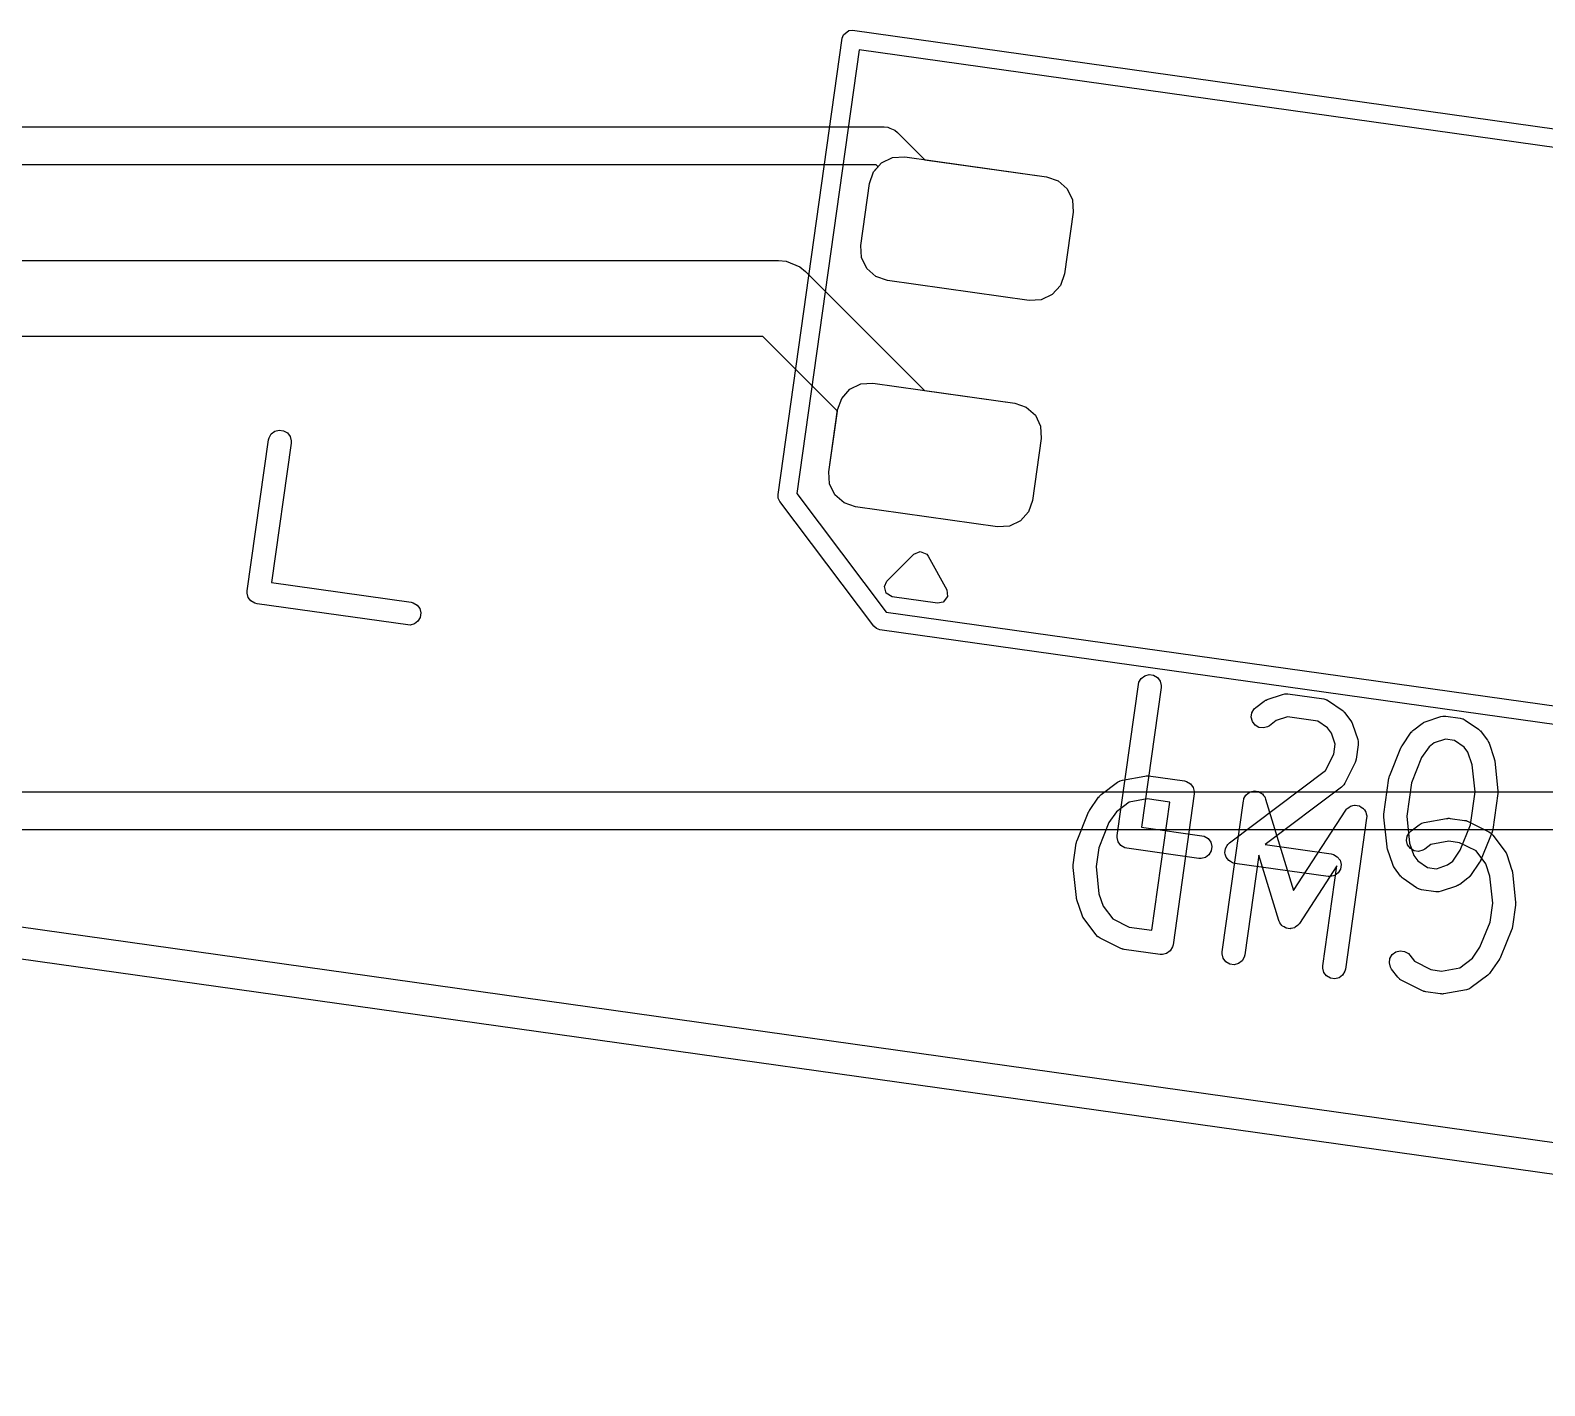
# Model space of a CAD drawing. Header units: millimetres. Extents: x 14 to 286, y -133 to -45.
# Drawn here: x 84.28 to 94.22, y -127.73 to -118.84 of the extents above; entities that cross this region are included whole.
import ezdxf

# ---------------------------------------------------------------- set-up
doc = ezdxf.new("R2010")
doc.units = ezdxf.units.MM
for name, color, linetype, true_color in [('B.Silkscreen', 31, 'CONTINUOUS', 0xe8b2a7), ('F.Cu', 13, 'CONTINUOUS', 0xc83434), ('F.Mask', 201, 'CONTINUOUS', 0xd864ff), ('F.Paste', 253, 'CONTINUOUS', 0xb4a09a), ('F.Silkscreen', 41, 'CONTINUOUS', 0xf2eda1), ('User.Drawings', 9, 'CONTINUOUS', 0xc2c2c2)]:
    doc.layers.add(name, color=color, linetype=linetype, true_color=true_color)

msp = doc.modelspace()

# ---------------------------------------------------------------- linework, layer by layer
at = {"layer": 'B.Silkscreen', "linetype": 'CONTINUOUS'}
for p, q in [((91.431758, -123.760751), (91.445887, -123.756683)), ((91.445887, -123.756683), (91.593981, -123.729409)), ((91.593981, -123.729409), (91.601395, -123.728785)), ((91.601395, -123.728785), (91.603313, -123.728289)), ((91.603313, -123.728289), (91.605975, -123.728399)), ((91.605975, -123.728399), (91.608632, -123.728176)), ((91.608632, -123.728176), (91.61057, -123.72859)), ((91.61057, -123.72859), (91.618003, -123.728899)), ((91.618003, -123.728899), (91.853781, -123.762035)), ((91.297908, -123.859756), (91.299631, -123.857717)), ((91.299631, -123.857717), (91.301295, -123.856638)), ((91.301295, -123.856638), (91.306769, -123.851601)), ((91.306769, -123.851601), (91.414335, -123.770545)), ((91.414335, -123.770545), (91.426888, -123.76289)), ((91.426888, -123.76289), (91.429497, -123.762215)), ((91.429497, -123.762215), (91.431758, -123.760751)), ((91.917613, -123.846743), (91.77844, -124.837011)), ((91.853781, -123.762035), (91.86807, -123.765498)), ((91.86807, -123.765498), (91.893284, -123.780351)), ((91.893284, -123.780351), (91.910895, -123.803721)), ((91.910895, -123.803721), (91.918223, -123.832053)), ((91.918223, -123.832053), (91.917613, -123.846743)), ((92.250698, -123.866636), (92.256805, -123.855143)), ((92.256805, -123.855143), (92.258096, -123.854078)), ((92.258096, -123.854078), (92.258945, -123.852637)), ((92.258945, -123.852637), (92.269338, -123.844804)), ((92.269338, -123.844804), (92.27938, -123.836522)), ((92.27938, -123.836522), (92.280979, -123.836032)), ((92.280979, -123.836032), (92.282315, -123.835026)), ((92.282315, -123.835026), (92.294915, -123.831766)), ((92.294915, -123.831766), (92.307363, -123.827957)), ((92.307363, -123.827957), (92.309027, -123.828116)), ((92.309027, -123.828116), (92.310647, -123.827698)), ((92.310647, -123.827698), (92.323543, -123.82951)), ((92.323543, -123.82951), (92.336493, -123.830754)), ((92.336493, -123.830754), (92.337968, -123.831538)), ((92.337968, -123.831538), (92.339626, -123.831771)), ((92.339626, -123.831771), (92.35084, -123.838377)), ((92.35084, -123.838377), (92.362334, -123.844484)), ((92.362334, -123.844484), (92.363398, -123.845775)), ((92.363398, -123.845775), (92.36484, -123.846624)), ((92.36484, -123.846624), (92.372672, -123.857017)), ((92.372672, -123.857017), (92.380955, -123.867059)), ((91.225781, -123.963779), (91.2288, -123.958021)), ((91.2288, -123.958021), (91.229178, -123.957635)), ((91.229178, -123.957635), (91.229734, -123.956632)), ((91.229734, -123.956632), (91.290144, -123.868949)), ((91.290144, -123.868949), (91.294946, -123.863263)), ((91.294946, -123.863263), (91.295951, -123.861558)), ((91.295951, -123.861558), (91.297908, -123.859756)), ((91.490466, -123.900996), (91.40676, -123.964072)), ((91.609178, -123.879132), (91.490466, -123.900996)), ((91.758635, -123.900137), (91.609178, -123.879132)), ((91.640337, -124.741865), (91.758635, -123.900137)), ((92.101456, -124.882408), (92.240629, -123.89214)), ((92.240629, -123.89214), (92.242905, -123.882745)), ((92.242905, -123.882745), (92.243075, -123.880984)), ((92.243075, -123.880984), (92.243548, -123.880092)), ((92.243548, -123.880092), (92.244092, -123.877851)), ((92.244092, -123.877851), (92.250698, -123.866636)), ((92.380955, -123.867059), (92.381842, -123.869186)), ((92.381842, -123.869186), (92.382451, -123.869994)), ((92.382451, -123.869994), (92.382894, -123.871709)), ((92.382894, -123.871709), (92.386615, -123.880629)), ((92.386615, -123.880629), (92.570261, -124.480676)), ((92.570261, -124.480676), (92.91219, -123.954494)), ((92.91219, -123.954494), (92.918224, -123.946945)), ((92.918224, -123.946945), (92.919124, -123.945419)), ((92.919124, -123.945419), (92.919931, -123.94481)), ((92.919931, -123.94481), (92.921371, -123.94301)), ((92.921371, -123.94301), (92.932096, -123.935643)), ((92.932096, -123.935643), (92.942494, -123.927808)), ((92.942494, -123.927808), (92.944114, -123.927388)), ((92.944114, -123.927388), (92.945493, -123.926442)), ((92.945493, -123.926442), (92.958209, -123.923743)), ((92.958209, -123.923743), (92.970826, -123.92048)), ((92.970826, -123.92048), (92.972486, -123.920713)), ((92.972486, -123.920713), (92.974118, -123.920367)), ((92.974118, -123.920367), (92.986887, -123.922737)), ((92.986887, -123.922737), (92.999805, -123.924553)), ((92.999805, -123.924553), (93.001248, -123.925403)), ((93.001248, -123.925403), (93.00289, -123.925708)), ((93.00289, -123.925708), (93.013795, -123.932794)), ((93.013795, -123.932794), (93.025019, -123.939406)), ((93.025019, -123.939406), (93.026025, -123.940741)), ((93.026025, -123.940741), (93.027428, -123.941653)), ((93.027428, -123.941653), (93.034794, -123.952378)), ((93.034794, -123.952378), (93.04263, -123.962776)), ((91.148309, -124.153038), (91.221974, -123.971044)), ((91.221974, -123.971044), (91.222505, -123.970029)), ((91.222505, -123.970029), (91.222619, -123.969499)), ((91.222619, -123.969499), (91.225781, -123.963779)), ((91.357927, -124.034953), (91.290814, -124.20076)), ((91.40676, -123.964072), (91.357927, -124.034953)), ((93.049348, -124.005798), (92.910175, -124.996066)), ((93.04263, -123.962776), (93.043049, -123.964396)), ((93.043049, -123.964396), (93.043996, -123.965775)), ((93.043996, -123.965775), (93.046697, -123.978501)), ((93.046697, -123.978501), (93.049958, -123.991108)), ((93.049749, -123.996139), (93.049348, -124.005798)), ((93.050072, -123.9944), (93.049749, -123.996139)), ((93.049958, -123.991108), (93.049862, -123.993412)), ((93.049862, -123.993412), (93.050072, -123.9944)), ((93.341088, -124.089419), (93.394871, -124.048891)), ((93.394871, -124.048891), (93.407424, -124.041236)), ((93.407424, -124.041236), (93.410033, -124.040561)), ((93.410033, -124.040561), (93.412294, -124.039097)), ((93.412294, -124.039097), (93.426423, -124.035029)), ((93.426423, -124.035029), (93.574517, -124.007755)), ((93.574517, -124.007755), (93.581931, -124.007131)), ((93.581931, -124.007131), (93.583849, -124.006635)), ((93.583849, -124.006635), (93.586511, -124.006745)), ((93.586511, -124.006745), (93.589168, -124.006522)), ((93.589168, -124.006522), (93.591106, -124.006936)), ((93.591106, -124.006936), (93.598539, -124.007245)), ((93.598539, -124.007245), (93.69285, -124.0205)), ((93.69285, -124.0205), (93.700079, -124.022252)), ((93.700079, -124.022252), (93.702057, -124.022388)), ((93.702057, -124.022388), (93.704549, -124.023335)), ((93.704549, -124.023335), (93.707139, -124.023963)), ((93.707139, -124.023963), (93.708846, -124.024968)), ((93.708846, -124.024968), (93.7158, -124.027612)), ((93.7158, -124.027612), (93.85064, -124.094649)), ((91.145718, -124.161832), (91.147023, -124.156451)), ((91.147023, -124.156451), (91.147584, -124.155497)), ((91.147584, -124.155497), (91.148309, -124.153038)), ((93.311345, -124.153568), (93.315417, -124.12459)), ((93.318671, -124.1819), (93.311345, -124.153568)), ((93.315417, -124.12459), (93.33027, -124.099376)), ((93.33027, -124.099376), (93.341088, -124.089419)), ((93.85064, -124.094649), (93.863101, -124.102453)), ((93.863101, -124.102453), (93.864872, -124.104485)), ((93.864872, -124.104485), (93.867193, -124.105853)), ((93.867193, -124.105853), (93.87715, -124.116671)), ((93.87715, -124.116671), (93.958206, -124.224237)), ((91.123678, -124.312207), (91.14356, -124.17074)), ((91.14356, -124.17074), (91.144163, -124.168247)), ((91.144155, -124.167142), (91.145718, -124.161832)), ((91.144163, -124.168247), (91.144155, -124.167142)), ((91.290814, -124.20076), (91.273502, -124.32394)), ((92.342119, -124.247792), (92.249996, -124.903284)), ((92.473863, -124.678252), (92.342119, -124.247792)), ((93.336283, -124.205271), (93.318671, -124.1819)), ((93.361497, -124.220124), (93.336283, -124.205271)), ((93.390475, -124.224196), (93.361497, -124.220124)), ((93.418807, -124.21687), (93.390475, -124.224196)), ((93.43136, -124.209215), (93.418807, -124.21687)), ((93.471002, -124.179342), (93.43136, -124.209215)), ((93.589714, -124.157478), (93.471002, -124.179342)), ((93.659922, -124.167346), (93.589714, -124.157478)), ((93.768008, -124.221082), (93.659922, -124.167346)), ((93.831086, -124.304789), (93.768008, -124.221082)), ((93.958206, -124.224237), (93.96208, -124.230589)), ((93.96208, -124.230589), (93.963381, -124.232083)), ((93.963381, -124.232083), (93.964472, -124.234513)), ((93.964472, -124.234513), (93.965861, -124.23679)), ((93.965861, -124.23679), (93.966357, -124.238708)), ((93.966357, -124.238708), (93.969405, -124.245494)), ((93.969405, -124.245494), (94.003306, -124.346432)), ((91.123068, -124.326897), (91.123297, -124.321361)), ((91.123345, -124.327969), (91.123068, -124.326897)), ((91.123258, -124.31583), (91.123571, -124.314768)), ((91.123297, -124.321361), (91.123258, -124.31583)), ((91.123364, -124.330532), (91.123345, -124.327969)), ((91.144011, -124.525782), (91.123364, -124.330532)), ((91.123571, -124.314768), (91.123678, -124.312207)), ((91.273502, -124.32394), (91.292313, -124.501822)), ((92.853758, -124.319698), (92.608467, -124.69717)), ((92.761635, -124.97519), (92.853758, -124.319698)), ((93.85849, -124.386385), (93.831086, -124.304789)), ((94.003306, -124.346432), (94.003563, -124.34755)), ((94.003563, -124.34755), (94.003821, -124.348025)), ((94.003821, -124.348025), (94.005134, -124.354391)), ((94.005134, -124.354391), (94.006599, -124.360762)), ((93.877301, -124.564265), (93.85849, -124.386385)), ((94.006599, -124.360762), (94.006561, -124.361303)), ((94.006561, -124.361303), (94.006793, -124.362424)), ((94.006793, -124.362424), (94.02744, -124.557674)), ((91.144242, -124.526902), (91.144011, -124.525782)), ((91.144205, -124.527444), (91.144242, -124.526902)), ((91.145666, -124.533805), (91.144205, -124.527444)), ((91.146983, -124.540182), (91.145666, -124.533805)), ((91.147241, -124.540657), (91.146983, -124.540182)), ((91.147498, -124.541773), (91.147241, -124.540657)), ((91.181399, -124.642713), (91.147498, -124.541773)), ((91.292313, -124.501822), (91.319717, -124.583416)), ((91.184446, -124.649498), (91.181399, -124.642713)), ((91.184943, -124.651417), (91.184446, -124.649498)), ((91.186331, -124.653693), (91.184943, -124.651417)), ((91.187423, -124.656124), (91.186331, -124.653693)), ((91.319717, -124.583416), (91.382794, -124.667123)), ((93.859988, -124.687447), (93.877301, -124.564265)), ((94.027126, -124.575999), (94.007244, -124.717466)), ((94.027232, -124.573439), (94.027126, -124.575999)), ((94.027546, -124.572377), (94.027232, -124.573439)), ((94.02744, -124.557674), (94.027458, -124.560239)), ((94.027458, -124.560239), (94.027735, -124.561309)), ((94.027735, -124.561309), (94.027506, -124.566832)), ((94.027506, -124.566832), (94.027546, -124.572377)), ((91.188723, -124.657617), (91.187423, -124.656124)), ((91.192598, -124.66397), (91.188723, -124.657617)), ((91.273654, -124.771535), (91.192598, -124.66397)), ((91.382794, -124.667123), (91.490881, -124.72086)), ((91.490881, -124.72086), (91.640337, -124.741865)), ((92.47626, -124.683998), (92.473863, -124.678252)), ((92.476661, -124.685888), (92.47626, -124.683998)), ((92.477646, -124.687322), (92.476661, -124.685888)), ((92.479523, -124.691822), (92.477646, -124.687322)), ((92.486777, -124.700617), (92.479523, -124.691822)), ((92.493229, -124.71001), (92.486777, -124.700617)), ((92.496022, -124.711825), (92.493229, -124.71001)), ((92.498143, -124.714396), (92.496022, -124.711825)), ((92.508207, -124.719743), (92.498143, -124.714396)), ((92.517767, -124.725956), (92.508207, -124.719743)), ((92.521043, -124.726564), (92.517767, -124.725956)), ((92.523985, -124.728127), (92.521043, -124.726564)), ((92.535326, -124.729215), (92.523985, -124.728127)), ((92.546539, -124.731297), (92.535326, -124.729215)), ((92.549799, -124.730604), (92.546539, -124.731297)), ((92.553115, -124.730923), (92.549799, -124.730604)), ((92.56401, -124.727588), (92.553115, -124.730923)), ((92.575164, -124.725221), (92.56401, -124.727588)), ((92.57791, -124.723334), (92.575164, -124.725221)), ((92.581098, -124.722359), (92.57791, -124.723334)), ((92.589892, -124.715104), (92.581098, -124.722359)), ((92.599286, -124.708653), (92.589892, -124.715104)), ((92.602329, -124.704845), (92.599286, -124.708653)), ((92.603673, -124.703738), (92.602329, -124.704845)), ((92.604578, -124.702032), (92.603673, -124.703738)), ((92.608467, -124.69717), (92.604578, -124.702032)), ((93.792875, -124.853254), (93.859988, -124.687447)), ((94.002495, -124.735168), (93.92883, -124.917163)), ((94.003219, -124.732708), (94.002495, -124.735168)), ((94.003781, -124.731755), (94.003219, -124.732708)), ((94.005085, -124.726373), (94.003781, -124.731755)), ((94.006649, -124.721064), (94.005085, -124.726373)), ((94.007244, -124.717466), (94.00664, -124.719958)), ((94.00664, -124.719958), (94.006649, -124.721064)), ((91.283611, -124.782354), (91.273654, -124.771535)), ((91.285933, -124.783721), (91.283611, -124.782354)), ((91.287703, -124.785753), (91.285933, -124.783721)), ((91.300163, -124.793557), (91.287703, -124.785753)), ((91.435003, -124.860595), (91.300163, -124.793557)), ((91.774977, -124.8513), (91.760124, -124.876514)), ((91.77844, -124.837011), (91.774977, -124.8513)), ((91.441956, -124.863237), (91.435003, -124.860595)), ((91.443665, -124.864244), (91.441956, -124.863237)), ((91.44626, -124.864872), (91.443665, -124.864244)), ((91.448747, -124.865818), (91.44626, -124.864872)), ((91.450719, -124.865953), (91.448747, -124.865818)), ((91.457954, -124.867707), (91.450719, -124.865953)), ((91.693732, -124.900843), (91.457954, -124.867707)), ((91.708411, -124.901451), (91.693732, -124.900843)), ((91.708422, -124.901453), (91.708411, -124.901451)), ((91.736754, -124.894125), (91.708422, -124.901453)), ((91.760124, -124.876514), (91.736754, -124.894125)), ((92.100846, -124.897098), (92.101456, -124.882408)), ((92.108174, -124.92543), (92.100846, -124.897098)), ((92.125785, -124.9488), (92.108174, -124.92543)), ((92.150999, -124.963653), (92.125785, -124.9488)), ((92.23168, -124.942787), (92.20831, -124.960398)), ((92.246533, -124.917573), (92.23168, -124.942787)), ((92.249996, -124.903284), (92.246533, -124.917573)), ((93.198681, -124.955214), (93.202753, -124.926236)), ((93.202753, -124.926236), (93.217606, -124.901022)), ((93.217606, -124.901022), (93.240977, -124.88341)), ((93.240977, -124.88341), (93.269309, -124.876084)), ((93.269309, -124.876084), (93.298287, -124.880156)), ((93.298287, -124.880156), (93.323501, -124.895009)), ((93.323501, -124.895009), (93.333458, -124.905827)), ((93.333458, -124.905827), (93.363331, -124.94547)), ((93.363331, -124.94547), (93.471417, -124.999206)), ((93.660337, -124.98721), (93.744041, -124.924135)), ((93.744041, -124.924135), (93.792875, -124.853254)), ((93.92107, -124.931574), (93.86066, -125.019258)), ((93.921625, -124.93057), (93.92107, -124.931574)), ((93.922004, -124.930185), (93.921625, -124.93057)), ((93.925026, -124.924418), (93.922004, -124.930185)), ((93.928185, -124.918707), (93.925026, -124.924418)), ((93.928298, -124.918177), (93.928185, -124.918707)), ((93.92883, -124.917163), (93.928298, -124.918177)), ((92.179978, -124.967726), (92.150999, -124.963653)), ((92.20831, -124.960398), (92.179978, -124.967726)), ((92.761025, -124.98988), (92.761635, -124.97519)), ((92.768353, -125.018212), (92.761025, -124.98988)), ((92.785964, -125.041582), (92.768353, -125.018212)), ((92.811178, -125.056435), (92.785964, -125.041582)), ((92.891859, -125.035569), (92.868489, -125.05318)), ((92.906712, -125.010355), (92.891859, -125.035569)), ((92.910175, -124.996066), (92.906712, -125.010355)), ((93.206007, -124.983546), (93.198681, -124.955214)), ((93.213662, -124.996099), (93.206007, -124.983546)), ((93.25419, -125.049882), (93.213662, -124.996099)), ((93.264146, -125.0607), (93.25419, -125.049882)), ((93.471417, -124.999206), (93.541623, -125.009073)), ((93.541623, -125.009073), (93.660337, -124.98721)), ((93.844035, -125.036605), (93.736469, -125.117662)), ((93.84951, -125.031565), (93.844035, -125.036605)), ((93.851172, -125.030489), (93.84951, -125.031565)), ((93.852892, -125.028452), (93.851172, -125.030489)), ((93.854853, -125.026648), (93.852892, -125.028452)), ((93.855857, -125.024942), (93.854853, -125.026648)), ((93.86066, -125.019258), (93.855857, -125.024942)), ((92.840157, -125.060508), (92.811178, -125.056435)), ((92.868489, -125.05318), (92.840157, -125.060508)), ((93.266468, -125.062068), (93.264146, -125.0607)), ((93.268239, -125.0641), (93.266468, -125.062068)), ((93.2807, -125.071904), (93.268239, -125.0641)), ((93.41554, -125.138941), (93.2807, -125.071904)), ((93.422493, -125.141584), (93.41554, -125.138941)), ((93.424201, -125.14259), (93.422493, -125.141584)), ((93.42679, -125.143217), (93.424201, -125.14259)), ((93.429283, -125.144165), (93.42679, -125.143217)), ((93.431261, -125.144301), (93.429283, -125.144165)), ((93.43849, -125.146053), (93.431261, -125.144301)), ((93.532801, -125.159308), (93.43849, -125.146053)), ((93.704918, -125.131523), (93.556823, -125.158798)), ((93.719047, -125.127456), (93.704918, -125.131523)), ((93.721307, -125.125991), (93.719047, -125.127456)), ((93.723916, -125.125317), (93.721307, -125.125991)), ((93.736469, -125.117662), (93.723916, -125.125317)), ((93.540233, -125.159616), (93.532801, -125.159308)), ((93.542172, -125.160031), (93.540233, -125.159616)), ((93.544828, -125.159807), (93.542172, -125.160031)), ((93.547491, -125.159918), (93.544828, -125.159807)), ((93.549408, -125.159421), (93.547491, -125.159918)), ((93.556823, -125.158798), (93.549408, -125.159421))]:
    msp.add_line(p, q, dxfattribs=at)
at = {"layer": 'F.Cu', "linetype": 'CONTINUOUS'}
for p, q in [((75.087618, -119.4697), (89.8825, -119.4697)), ((89.8825, -119.4697), (89.906886, -119.472102)), ((89.906886, -119.472102), (89.906887, -119.472102)), ((89.906887, -119.472102), (89.920084, -119.477568)), ((89.920084, -119.477568), (89.951946, -119.490766)), ((89.951946, -119.490766), (89.951951, -119.490771)), ((89.951951, -119.490771), (89.970888, -119.506312)), ((89.970888, -119.506312), (90.149795, -119.685219)), ((89.830724, -119.7197), (75.050228, -119.7197)), ((89.785999, -119.841105), (89.81237, -119.76559)), ((89.81237, -119.76559), (89.842667, -119.731643)), ((89.842667, -119.731643), (89.830724, -119.7197)), ((90.149795, -119.685219), (90.948386, -119.797453)), ((89.728938, -120.247115), (89.785999, -119.841105)), ((90.948386, -119.797453), (91.023901, -119.823825)), ((91.023901, -119.823825), (91.083576, -119.877086)), ((91.083576, -119.877086), (91.118325, -119.949131)), ((91.118325, -119.949131), (91.12286, -120.028989)), ((91.12286, -120.028989), (91.065799, -120.434999)), ((89.733473, -120.326973), (89.728938, -120.247115)), ((74.288754, -120.3459), (89.1895, -120.3459)), ((89.1895, -120.3459), (89.238273, -120.350704)), ((89.238273, -120.350704), (89.328393, -120.388033)), ((89.768222, -120.399018), (89.733473, -120.326973)), ((89.328393, -120.388033), (89.328397, -120.388037)), ((89.328397, -120.388037), (89.366277, -120.419123)), ((89.366277, -120.419123), (90.146675, -121.199521)), ((89.827897, -120.452279), (89.768222, -120.399018)), ((89.903412, -120.478651), (89.827897, -120.452279)), ((90.834264, -120.609473), (89.903412, -120.478651)), ((91.065799, -120.434999), (91.039428, -120.510514)), ((90.986167, -120.570189), (90.914122, -120.604938)), ((91.039428, -120.510514), (90.986167, -120.570189)), ((90.914122, -120.604938), (90.834264, -120.609473)), ((89.085946, -120.8459), (74.288754, -120.8459)), ((89.575923, -121.335877), (89.085946, -120.8459)), ((90.146675, -121.199521), (90.739627, -121.282855)), ((89.520179, -121.732517), (89.575923, -121.335877)), ((90.739627, -121.282855), (90.815142, -121.309227)), ((90.815142, -121.309227), (90.874817, -121.362488)), ((90.874817, -121.362488), (90.909566, -121.434533)), ((90.909566, -121.434533), (90.914101, -121.514391)), ((90.914101, -121.514391), (90.85704, -121.920401)), ((89.524714, -121.812375), (89.520179, -121.732517)), ((89.559463, -121.88442), (89.524714, -121.812375)), ((89.619138, -121.937681), (89.559463, -121.88442)), ((89.694653, -121.964053), (89.619138, -121.937681)), ((90.625505, -122.094875), (89.694653, -121.964053)), ((90.85704, -121.920401), (90.830669, -121.995916)), ((90.777408, -122.055591), (90.705363, -122.09034)), ((90.830669, -121.995916), (90.777408, -122.055591)), ((90.705363, -122.09034), (90.625505, -122.094875)), ((80.576077, -123.8328), (100.1343, -123.8328)), ((100.082524, -124.0828), (80.5243, -124.0828))]:
    msp.add_line(p, q, dxfattribs=at)
at = {"layer": 'F.Mask', "linetype": 'CONTINUOUS'}
for p, q in [((89.865631, -119.705915), (89.937676, -119.671166)), ((89.937676, -119.671166), (90.017534, -119.666631)), ((90.017534, -119.666631), (90.948386, -119.797453)), ((89.785999, -119.841105), (89.81237, -119.76559)), ((89.81237, -119.76559), (89.865631, -119.705915)), ((89.728938, -120.247115), (89.785999, -119.841105)), ((90.948386, -119.797453), (91.023901, -119.823825)), ((91.023901, -119.823825), (91.083576, -119.877086)), ((91.083576, -119.877086), (91.118325, -119.949131)), ((91.118325, -119.949131), (91.12286, -120.028989)), ((91.12286, -120.028989), (91.065799, -120.434999)), ((89.733473, -120.326973), (89.728938, -120.247115)), ((89.768222, -120.399018), (89.733473, -120.326973)), ((89.827897, -120.452279), (89.768222, -120.399018)), ((89.903412, -120.478651), (89.827897, -120.452279)), ((90.834264, -120.609473), (89.903412, -120.478651)), ((91.065799, -120.434999), (91.039428, -120.510514)), ((90.986167, -120.570189), (90.914122, -120.604938)), ((91.039428, -120.510514), (90.986167, -120.570189)), ((90.914122, -120.604938), (90.834264, -120.609473)), ((89.656872, -121.191317), (89.728917, -121.156568)), ((89.728917, -121.156568), (89.808775, -121.152033)), ((89.808775, -121.152033), (90.739627, -121.282855)), ((89.57724, -121.326507), (89.603611, -121.250992)), ((89.603611, -121.250992), (89.656872, -121.191317)), ((89.520179, -121.732517), (89.57724, -121.326507)), ((90.739627, -121.282855), (90.815142, -121.309227)), ((90.815142, -121.309227), (90.874817, -121.362488)), ((90.874817, -121.362488), (90.909566, -121.434533)), ((90.909566, -121.434533), (90.914101, -121.514391)), ((90.914101, -121.514391), (90.85704, -121.920401)), ((89.524714, -121.812375), (89.520179, -121.732517)), ((89.559463, -121.88442), (89.524714, -121.812375)), ((89.619138, -121.937681), (89.559463, -121.88442)), ((89.694653, -121.964053), (89.619138, -121.937681)), ((90.625505, -122.094875), (89.694653, -121.964053)), ((90.85704, -121.920401), (90.830669, -121.995916)), ((90.777408, -122.055591), (90.705363, -122.09034)), ((90.830669, -121.995916), (90.777408, -122.055591)), ((90.705363, -122.09034), (90.625505, -122.094875))]:
    msp.add_line(p, q, dxfattribs=at)
at = {"layer": 'F.Paste', "linetype": 'CONTINUOUS'}
for p, q in [((89.865631, -119.705915), (89.937676, -119.671166)), ((89.937676, -119.671166), (90.017534, -119.666631)), ((90.017534, -119.666631), (90.948386, -119.797453)), ((89.785999, -119.841105), (89.81237, -119.76559)), ((89.81237, -119.76559), (89.865631, -119.705915)), ((89.728938, -120.247115), (89.785999, -119.841105)), ((90.948386, -119.797453), (91.023901, -119.823825)), ((91.023901, -119.823825), (91.083576, -119.877086)), ((91.083576, -119.877086), (91.118325, -119.949131)), ((91.118325, -119.949131), (91.12286, -120.028989)), ((91.12286, -120.028989), (91.065799, -120.434999)), ((89.733473, -120.326973), (89.728938, -120.247115)), ((89.768222, -120.399018), (89.733473, -120.326973)), ((89.827897, -120.452279), (89.768222, -120.399018)), ((89.903412, -120.478651), (89.827897, -120.452279)), ((90.834264, -120.609473), (89.903412, -120.478651)), ((91.065799, -120.434999), (91.039428, -120.510514)), ((90.986167, -120.570189), (90.914122, -120.604938)), ((91.039428, -120.510514), (90.986167, -120.570189)), ((90.914122, -120.604938), (90.834264, -120.609473)), ((89.656872, -121.191317), (89.728917, -121.156568)), ((89.728917, -121.156568), (89.808775, -121.152033)), ((89.808775, -121.152033), (90.739627, -121.282855)), ((89.57724, -121.326507), (89.603611, -121.250992)), ((89.603611, -121.250992), (89.656872, -121.191317)), ((89.520179, -121.732517), (89.57724, -121.326507)), ((90.739627, -121.282855), (90.815142, -121.309227)), ((90.815142, -121.309227), (90.874817, -121.362488)), ((90.874817, -121.362488), (90.909566, -121.434533)), ((90.909566, -121.434533), (90.914101, -121.514391)), ((90.914101, -121.514391), (90.85704, -121.920401)), ((89.524714, -121.812375), (89.520179, -121.732517)), ((89.559463, -121.88442), (89.524714, -121.812375)), ((89.619138, -121.937681), (89.559463, -121.88442)), ((89.694653, -121.964053), (89.619138, -121.937681)), ((90.625505, -122.094875), (89.694653, -121.964053)), ((90.85704, -121.920401), (90.830669, -121.995916)), ((90.777408, -122.055591), (90.705363, -122.09034)), ((90.830669, -121.995916), (90.777408, -122.055591)), ((90.705363, -122.09034), (90.625505, -122.094875))]:
    msp.add_line(p, q, dxfattribs=at)
at = {"layer": 'F.Silkscreen', "linetype": 'CONTINUOUS'}
for p, q in [((89.186055, -121.882476), (89.607055, -118.886916)), ((89.607055, -118.886916), (89.614773, -118.864814)), ((89.614773, -118.864814), (89.651448, -118.837177)), ((89.651448, -118.837177), (89.674821, -118.83585)), ((89.674821, -118.83585), (96.903778, -119.851813)), ((89.717536, -118.963032), (89.308345, -121.874565)), ((96.827661, -119.962294), (89.717536, -118.963032)), ((89.187382, -121.905849), (89.186055, -121.882476)), ((89.197553, -121.926935), (89.187382, -121.905849)), ((89.814598, -122.74578), (89.197553, -121.926935)), ((89.308345, -121.874565), (89.895477, -122.653713)), ((90.077196, -122.274312), (90.119583, -122.256642)), ((90.119583, -122.256642), (90.162049, -122.274119)), ((89.900821, -122.45149), (90.077196, -122.274312)), ((90.162049, -122.274119), (90.172262, -122.287673)), ((90.172262, -122.287673), (90.292967, -122.506603)), ((89.883928, -122.48547), (89.900821, -122.45149)), ((89.895426, -122.529929), (89.883928, -122.48547)), ((89.934994, -122.553236), (89.895426, -122.529929)), ((90.232074, -122.594988), (89.934994, -122.553236)), ((90.298062, -122.552241), (90.269393, -122.588115)), ((90.292967, -122.506603), (90.298062, -122.552241)), ((89.895477, -122.653713), (96.322463, -123.556967)), ((90.269393, -122.588115), (90.232074, -122.594988)), ((89.832064, -122.761369), (89.814598, -122.74578)), ((89.854166, -122.769087), (89.832064, -122.761369)), ((96.365178, -123.68415), (89.854166, -122.769087)), ((91.412424, -124.11891), (91.551597, -123.128642)), ((91.551597, -123.128642), (91.55506, -123.114353)), ((91.55506, -123.114353), (91.569913, -123.089139)), ((91.569913, -123.089139), (91.593283, -123.071528)), ((91.700137, -123.149518), (91.571401, -124.065515)), ((91.593283, -123.071528), (91.621615, -123.0642)), ((91.621615, -123.0642), (91.650594, -123.068273)), ((91.650594, -123.068273), (91.675808, -123.083126)), ((91.675808, -123.083126), (91.693419, -123.106496)), ((91.693419, -123.106496), (91.700747, -123.134828)), ((91.700747, -123.134828), (91.700137, -123.149518)), ((92.321965, -123.279531), (92.375748, -123.239002)), ((92.375748, -123.239002), (92.3821, -123.235128)), ((92.3821, -123.235128), (92.383595, -123.233826)), ((92.383595, -123.233826), (92.386027, -123.232733)), ((92.386027, -123.232733), (92.388301, -123.231347)), ((92.388301, -123.231347), (92.390218, -123.230851)), ((92.390218, -123.230851), (92.397007, -123.227802)), ((92.397007, -123.227802), (92.497946, -123.193901)), ((92.497946, -123.193901), (92.512275, -123.190608)), ((92.512275, -123.190608), (92.514962, -123.190792)), ((92.514962, -123.190792), (92.517572, -123.190118)), ((92.517572, -123.190118), (92.532262, -123.190728)), ((92.532262, -123.190728), (92.76804, -123.223865)), ((92.76804, -123.223865), (92.782329, -123.227328)), ((92.782329, -123.227328), (92.784651, -123.228695)), ((92.784651, -123.228695), (92.787286, -123.229259)), ((92.787286, -123.229259), (92.800153, -123.236374)), ((92.800153, -123.236374), (92.887836, -123.296784)), ((92.292223, -123.34368), (92.296295, -123.314702)), ((92.29955, -123.372012), (92.292223, -123.34368)), ((92.296295, -123.314702), (92.311147, -123.289487)), ((92.311147, -123.289487), (92.321965, -123.279531)), ((92.528918, -123.341732), (92.456302, -123.36612)), ((92.72963, -123.36994), (92.528918, -123.341732)), ((92.887836, -123.296784), (92.893521, -123.301586)), ((92.893521, -123.301586), (92.895227, -123.302591)), ((92.895227, -123.302591), (92.897028, -123.304548)), ((92.897028, -123.304548), (92.899068, -123.306271)), ((92.899068, -123.306271), (92.900146, -123.307935)), ((92.900146, -123.307935), (92.905184, -123.313409)), ((92.905184, -123.313409), (92.945712, -123.367192)), ((93.434431, -123.373603), (93.53537, -123.339702)), ((93.53537, -123.339702), (93.549699, -123.336409)), ((93.549699, -123.336409), (93.552388, -123.336594)), ((93.552388, -123.336594), (93.554995, -123.33592)), ((93.554995, -123.33592), (93.569686, -123.336529)), ((93.569686, -123.336529), (93.663997, -123.349783)), ((93.663997, -123.349783), (93.678286, -123.353246)), ((93.678286, -123.353246), (93.680608, -123.354613)), ((93.680608, -123.354613), (93.683243, -123.355177)), ((93.683243, -123.355177), (93.69611, -123.362292)), ((92.317161, -123.395383), (92.29955, -123.372012)), ((92.342376, -123.410235), (92.317161, -123.395383)), ((92.371354, -123.414307), (92.342376, -123.410235)), ((92.399686, -123.40698), (92.371354, -123.414307)), ((92.412239, -123.399325), (92.399686, -123.40698)), ((92.456302, -123.36612), (92.412239, -123.399325)), ((92.792712, -123.4134), (92.72963, -123.36994)), ((92.818592, -123.447745), (92.792712, -123.4134)), ((92.842981, -123.520361), (92.818592, -123.447745)), ((92.945712, -123.367192), (92.949586, -123.373544)), ((92.949586, -123.373544), (92.950887, -123.375038)), ((92.950887, -123.375038), (92.951978, -123.377467)), ((92.951978, -123.377467), (92.953367, -123.379745)), ((92.953367, -123.379745), (92.953863, -123.381664)), ((92.953863, -123.381664), (92.956911, -123.38845)), ((92.956911, -123.38845), (92.990812, -123.489389)), ((93.282355, -123.530361), (93.342765, -123.442678)), ((93.342765, -123.442678), (93.347567, -123.436992)), ((93.347567, -123.436992), (93.348572, -123.435287)), ((93.348572, -123.435287), (93.350529, -123.433485)), ((93.350529, -123.433485), (93.352252, -123.431446)), ((93.352252, -123.431446), (93.353916, -123.430367)), ((93.353916, -123.430367), (93.35939, -123.42533)), ((93.35939, -123.42533), (93.413173, -123.384802)), ((93.413173, -123.384802), (93.419525, -123.380927)), ((93.419525, -123.380927), (93.421019, -123.379627)), ((93.421019, -123.379627), (93.423448, -123.378535)), ((93.423448, -123.378535), (93.425726, -123.377147)), ((93.425726, -123.377147), (93.427645, -123.37665)), ((93.427645, -123.37665), (93.434431, -123.373603)), ((93.69611, -123.362292), (93.783794, -123.422703)), ((93.783794, -123.422703), (93.78948, -123.427506)), ((93.78948, -123.427506), (93.791184, -123.42851)), ((93.791184, -123.42851), (93.792985, -123.430467)), ((93.792985, -123.430467), (93.795026, -123.432191)), ((93.795026, -123.432191), (93.796104, -123.433856)), ((93.796104, -123.433856), (93.801141, -123.439328)), ((93.801141, -123.439328), (93.841669, -123.493111)), ((92.833884, -123.585086), (92.842981, -123.520361)), ((92.993985, -123.523704), (92.980731, -123.618016)), ((92.990812, -123.489389), (92.994105, -123.503718)), ((92.994105, -123.503718), (92.99392, -123.506404)), ((92.99392, -123.506404), (92.994595, -123.509014)), ((92.994595, -123.509014), (92.993985, -123.523704)), ((93.20093, -123.726767), (93.274595, -123.544773)), ((93.274595, -123.544773), (93.275126, -123.543758)), ((93.275126, -123.543758), (93.27524, -123.543228)), ((93.27524, -123.543228), (93.278402, -123.537508)), ((93.278402, -123.537508), (93.281421, -123.53175)), ((93.281421, -123.53175), (93.281799, -123.531364)), ((93.281799, -123.531364), (93.282355, -123.530361)), ((93.459381, -123.537801), (93.410548, -123.608682)), ((93.493726, -123.511921), (93.459381, -123.537801)), ((93.566342, -123.487532), (93.493726, -123.511921)), ((93.625587, -123.495858), (93.566342, -123.487532)), ((93.688669, -123.539319), (93.625587, -123.495858)), ((93.714549, -123.573663), (93.688669, -123.539319)), ((93.841669, -123.493111), (93.845543, -123.499463)), ((93.845543, -123.499463), (93.846844, -123.500957)), ((93.846844, -123.500957), (93.847935, -123.503387)), ((93.847935, -123.503387), (93.849324, -123.505664)), ((93.849324, -123.505664), (93.84982, -123.507582)), ((93.84982, -123.507582), (93.852868, -123.514368)), ((93.852868, -123.514368), (93.886769, -123.615306)), ((92.780147, -123.693174), (92.833884, -123.585086)), ((92.973619, -123.640967), (92.906581, -123.775806)), ((92.976261, -123.634013), (92.973619, -123.640967)), ((92.977268, -123.632305), (92.976261, -123.634013)), ((92.977896, -123.629712), (92.977268, -123.632305)), ((92.978842, -123.627224), (92.977896, -123.629712)), ((92.978977, -123.62525), (92.978842, -123.627224)), ((92.980731, -123.618016), (92.978977, -123.62525)), ((93.410548, -123.608682), (93.343435, -123.774489)), ((93.741953, -123.655259), (93.714549, -123.573663)), ((93.760764, -123.833139), (93.741953, -123.655259)), ((93.886769, -123.615306), (93.887026, -123.616424)), ((93.887026, -123.616424), (93.887284, -123.616899)), ((93.887284, -123.616899), (93.888597, -123.623265)), ((93.888597, -123.623265), (93.890062, -123.629636)), ((93.890062, -123.629636), (93.890024, -123.630177)), ((93.890024, -123.630177), (93.890256, -123.631298)), ((93.890256, -123.631298), (93.910903, -123.826548)), ((92.148892, -124.168859), (92.780147, -123.693174)), ((93.163045, -123.980247), (93.196181, -123.744469)), ((93.196181, -123.744469), (93.196784, -123.741976)), ((93.196776, -123.740871), (93.198339, -123.735561)), ((93.196784, -123.741976), (93.196776, -123.740871)), ((93.198339, -123.735561), (93.199644, -123.73018)), ((93.199644, -123.73018), (93.200205, -123.729226)), ((93.200205, -123.729226), (93.20093, -123.726767)), ((92.884559, -123.802315), (92.383769, -124.179686)), ((92.895377, -123.792358), (92.884559, -123.802315)), ((92.896744, -123.790037), (92.895377, -123.792358)), ((92.898777, -123.788266), (92.896744, -123.790037)), ((92.906581, -123.775806), (92.898777, -123.788266)), ((93.343435, -123.774489), (93.312869, -123.99198)), ((93.730196, -124.050632), (93.760764, -123.833139)), ((93.910589, -123.844873), (93.877452, -124.080651)), ((93.910695, -123.842313), (93.910589, -123.844873)), ((93.911009, -123.841251), (93.910695, -123.842313)), ((93.910903, -123.826548), (93.910921, -123.829113)), ((93.910921, -123.829113), (93.911198, -123.830183)), ((93.911198, -123.830183), (93.910969, -123.835706)), ((93.910969, -123.835706), (93.911009, -123.841251)), ((93.162435, -123.994937), (93.162664, -123.9894)), ((93.162712, -123.99601), (93.162435, -123.994937)), ((93.162625, -123.983869), (93.162938, -123.982807)), ((93.162664, -123.9894), (93.162625, -123.983869)), ((93.162731, -123.998572), (93.162712, -123.99601)), ((93.183377, -124.193822), (93.162731, -123.998572)), ((93.162938, -123.982807), (93.163045, -123.980247)), ((93.312869, -123.99198), (93.331679, -124.169861)), ((93.663083, -124.216439), (93.730196, -124.050632)), ((91.411814, -124.1336), (91.412424, -124.11891)), ((91.419142, -124.161932), (91.411814, -124.1336)), ((91.571401, -124.065515), (91.968688, -124.121351)), ((91.968688, -124.121351), (91.982977, -124.124814)), ((91.982977, -124.124814), (92.008191, -124.139667)), ((92.008191, -124.139667), (92.025802, -124.163037)), ((93.872703, -124.098353), (93.799038, -124.280348)), ((93.873427, -124.095893), (93.872703, -124.098353)), ((93.873989, -124.09494), (93.873427, -124.095893)), ((93.875293, -124.089558), (93.873989, -124.09494)), ((93.876857, -124.084249), (93.875293, -124.089558)), ((93.877452, -124.080651), (93.876848, -124.083143)), ((93.876848, -124.083143), (93.876857, -124.084249)), ((91.436753, -124.185302), (91.419142, -124.161932)), ((91.461967, -124.200155), (91.436753, -124.185302)), ((91.476256, -124.203618), (91.461967, -124.200155)), ((91.947812, -124.269891), (91.476256, -124.203618)), ((92.014204, -124.245562), (91.990833, -124.263173)), ((92.029056, -124.220348), (92.014204, -124.245562)), ((92.025802, -124.163037), (92.033129, -124.191369)), ((92.033129, -124.191369), (92.029056, -124.220348)), ((92.119148, -124.233009), (92.123221, -124.20403)), ((92.121406, -124.241738), (92.119148, -124.233009)), ((92.126475, -124.26134), (92.121406, -124.241738)), ((92.123221, -124.20403), (92.134253, -124.185302)), ((92.134253, -124.185302), (92.138073, -124.178816)), ((92.138073, -124.178816), (92.148892, -124.168859)), ((92.383769, -124.179686), (92.817489, -124.240642)), ((92.817489, -124.240642), (92.831778, -124.244105)), ((92.831778, -124.244105), (92.856993, -124.258958)), ((93.183608, -124.194942), (93.183377, -124.193822)), ((93.183571, -124.195484), (93.183608, -124.194942)), ((93.185034, -124.20185), (93.183571, -124.195484)), ((93.186349, -124.208221), (93.185034, -124.20185)), ((93.186607, -124.208696), (93.186349, -124.208221)), ((93.186864, -124.209813), (93.186607, -124.208696)), ((93.220765, -124.310753), (93.186864, -124.209813)), ((93.331679, -124.169861), (93.359083, -124.251456)), ((93.359083, -124.251456), (93.384963, -124.285801)), ((93.614251, -124.287318), (93.663083, -124.216439)), ((91.962502, -124.2705), (91.947812, -124.269891)), ((91.990833, -124.263173), (91.962502, -124.2705)), ((92.144087, -124.284712), (92.126475, -124.26134)), ((92.154975, -124.291125), (92.144087, -124.284712)), ((92.169301, -124.299564), (92.154975, -124.291125)), ((92.18359, -124.303027), (92.169301, -124.299564)), ((92.796613, -124.389182), (92.18359, -124.303027)), ((92.856993, -124.258958), (92.874604, -124.282328)), ((92.877858, -124.339639), (92.863005, -124.364853)), ((92.874604, -124.282328), (92.881931, -124.31066)), ((92.881931, -124.31066), (92.877858, -124.339639)), ((93.223812, -124.317538), (93.220765, -124.310753)), ((93.224309, -124.319457), (93.223812, -124.317538)), ((93.225697, -124.321733), (93.224309, -124.319457)), ((93.226789, -124.324164), (93.225697, -124.321733)), ((93.228089, -124.325657), (93.226789, -124.324164)), ((93.231964, -124.33201), (93.228089, -124.325657)), ((93.272492, -124.385793), (93.231964, -124.33201)), ((93.384963, -124.285801), (93.448043, -124.32926)), ((93.448043, -124.32926), (93.50729, -124.337587)), ((93.50729, -124.337587), (93.579907, -124.313198)), ((93.579907, -124.313198), (93.614251, -124.287318)), ((93.791278, -124.294759), (93.730868, -124.382443)), ((93.791833, -124.293755), (93.791278, -124.294759)), ((93.792212, -124.29337), (93.791833, -124.293755)), ((93.795234, -124.287603), (93.792212, -124.29337)), ((93.798393, -124.281892), (93.795234, -124.287603)), ((93.798506, -124.281362), (93.798393, -124.281892)), ((93.799038, -124.280348), (93.798506, -124.281362)), ((92.811304, -124.389792), (92.796613, -124.389182)), ((92.839635, -124.382464), (92.811304, -124.389792)), ((92.863005, -124.364853), (92.839635, -124.382464)), ((93.277532, -124.39127), (93.272492, -124.385793)), ((93.278608, -124.39293), (93.277532, -124.39127)), ((93.28064, -124.394647), (93.278608, -124.39293)), ((93.282448, -124.396611), (93.28064, -124.394647)), ((93.284156, -124.397617), (93.282448, -124.396611)), ((93.289839, -124.402418), (93.284156, -124.397617)), ((93.377523, -124.462828), (93.289839, -124.402418)), ((93.639203, -124.451517), (93.538265, -124.485418)), ((93.645989, -124.448468), (93.639203, -124.451517)), ((93.647907, -124.447973), (93.645989, -124.448468)), ((93.650181, -124.446586), (93.647907, -124.447973)), ((93.652615, -124.445493), (93.650181, -124.446586)), ((93.65411, -124.44419), (93.652615, -124.445493)), ((93.66046, -124.440318), (93.65411, -124.44419)), ((93.714243, -124.39979), (93.66046, -124.440318)), ((93.71972, -124.394749), (93.714243, -124.39979)), ((93.72138, -124.393674), (93.71972, -124.394749)), ((93.723097, -124.391641), (93.72138, -124.393674)), ((93.725061, -124.389834), (93.723097, -124.391641)), ((93.726067, -124.388125), (93.725061, -124.389834)), ((93.730868, -124.382443), (93.726067, -124.388125)), ((93.39039, -124.469943), (93.377523, -124.462828)), ((93.393024, -124.470506), (93.39039, -124.469943)), ((93.395347, -124.471874), (93.393024, -124.470506)), ((93.409637, -124.475337), (93.395347, -124.471874)), ((93.503949, -124.488591), (93.409637, -124.475337)), ((93.518639, -124.489201), (93.503949, -124.488591)), ((93.521248, -124.488526), (93.518639, -124.489201)), ((93.523935, -124.488711), (93.521248, -124.488526)), ((93.538265, -124.485418), (93.523935, -124.488711))]:
    msp.add_line(p, q, dxfattribs=at)
at = {"layer": 'User.Drawings', "linetype": 'CONTINUOUS'}
for p, q in [((85.859631, -121.484156), (85.883001, -121.466545)), ((85.883001, -121.466545), (85.911333, -121.459217)), ((85.911333, -121.459217), (85.940312, -121.46329)), ((85.940312, -121.46329), (85.965526, -121.478143)), ((85.702142, -122.513927), (85.841315, -121.523659)), ((85.841315, -121.523659), (85.844778, -121.50937)), ((85.844778, -121.50937), (85.859631, -121.484156)), ((85.989855, -121.544535), (85.861119, -122.460532)), ((85.965526, -121.478143), (85.983137, -121.501513)), ((85.983137, -121.501513), (85.990465, -121.529845)), ((85.990465, -121.529845), (85.989855, -121.544535)), ((85.861119, -122.460532), (86.777118, -122.589268)), ((85.701532, -122.528617), (85.702142, -122.513927)), ((85.70886, -122.556949), (85.701532, -122.528617)), ((85.726471, -122.580319), (85.70886, -122.556949)), ((85.751685, -122.595172), (85.726471, -122.580319)), ((85.765974, -122.598635), (85.751685, -122.595172)), ((86.756242, -122.737808), (85.765974, -122.598635)), ((86.777118, -122.589268), (86.791407, -122.592731)), ((86.791407, -122.592731), (86.816621, -122.607584)), ((86.816621, -122.607584), (86.834232, -122.630954)), ((86.834232, -122.630954), (86.84156, -122.659286)), ((86.84156, -122.659286), (86.837487, -122.688265)), ((86.770932, -122.738418), (86.756242, -122.737808)), ((86.799264, -122.73109), (86.770932, -122.738418)), ((86.822634, -122.713479), (86.799264, -122.73109)), ((86.837487, -122.688265), (86.822634, -122.713479)), ((80.685514, -124.223696), (104.041431, -127.506156)), ((104.136817, -127.730303), (80.556059, -124.416244))]:
    msp.add_line(p, q, dxfattribs=at)

doc.saveas('drawing.dxf')
